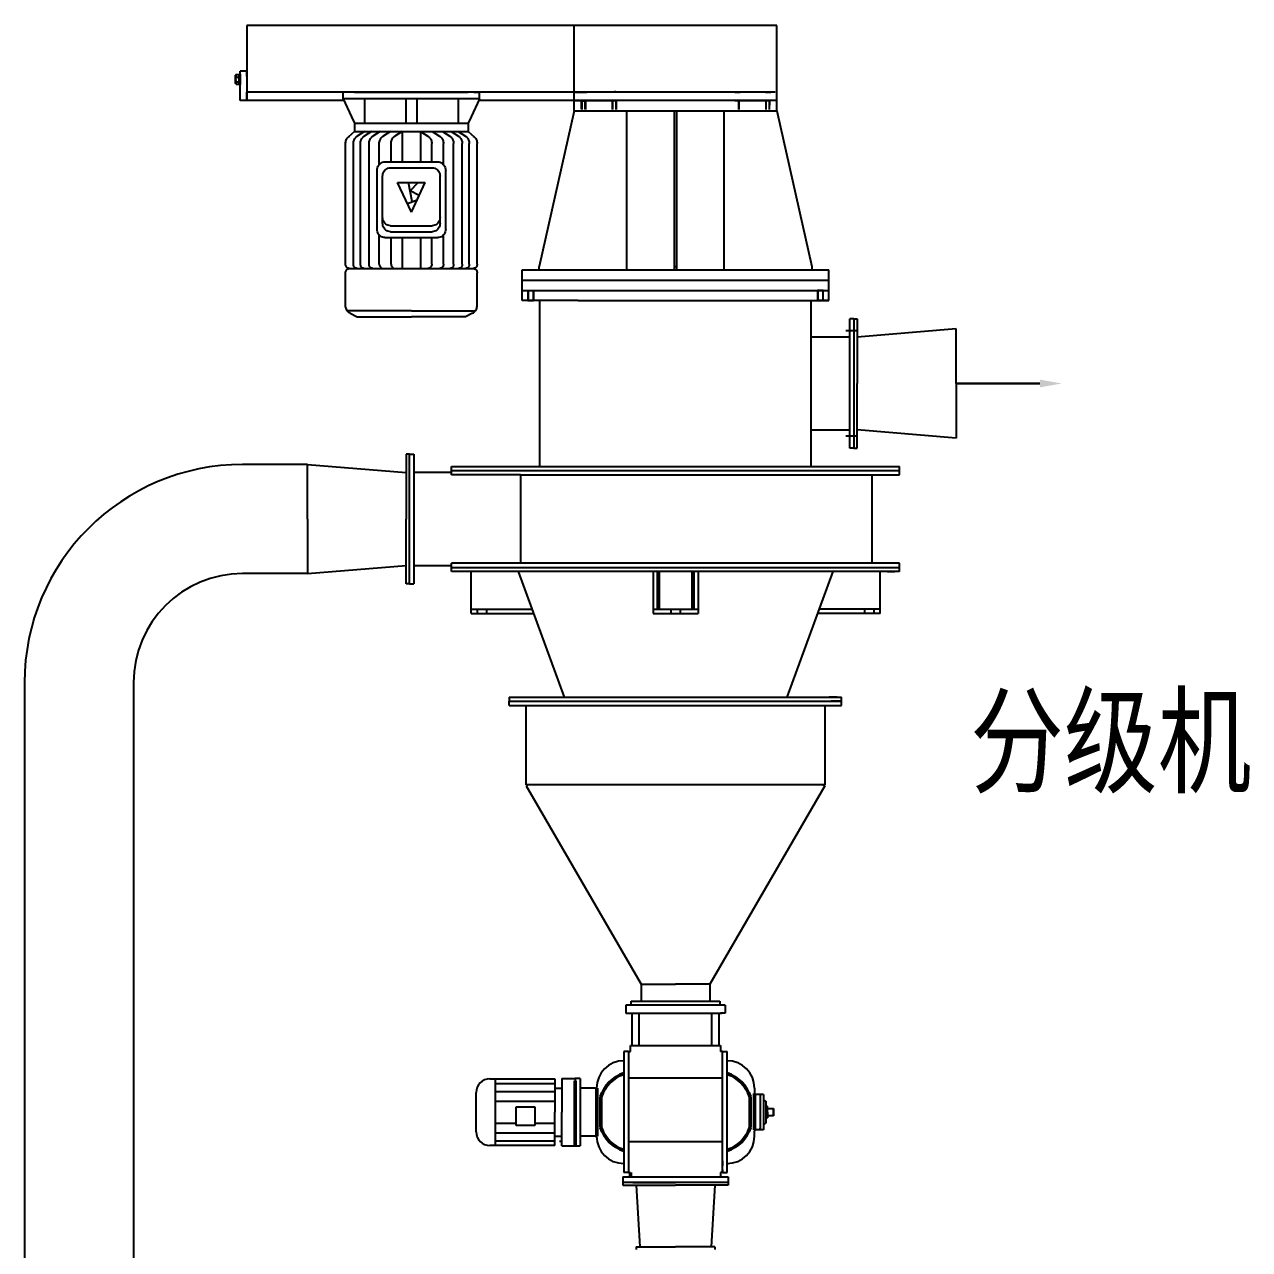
# Model space of a CAD drawing. Header units: millimetres. Extents: x 9671 to 25689, y -17516 to -2951.
# Drawn here: x 24475.8 to 24583.6, y -6082.9 to -5975 of the extents above; entities that cross this region are included whole.
import ezdxf

# ---------------------------------------------------------------- set-up
doc = ezdxf.new("R2010")
doc.units = ezdxf.units.MM
for name, pattern in [('GEN3A', [3.75, 3, -0.75]), ('GEN7', [13.75, 9.75, -1.5, 1, -1.5]), ('GEN7A', [7.625, 6, -0.75, 0.125, -0.75])]:
    doc.linetypes.add(name, pattern=pattern)
for name, color, linetype in [('0N', 7, 'Continuous'), ('2A', 7, 'GEN7'), ('3A', 6, 'GEN3A'), ('7A', 4, 'GEN7A'), ('8', 1, 'Continuous'), ('9', 253, 'Continuous'), ('9N', 253, 'Continuous'), ('BEHIND', 253, 'Continuous'), ('sb', 2, 'Continuous')]:
    doc.layers.add(name, color=color, linetype=linetype)
doc.layers.add('AM_0', color=7, linetype='Continuous', lineweight=50)
doc.styles.add('QSDI', font='SimSun.ttf', dxfattribs={"width": 0.8})

# ---------------------------------------------------------------- blocks, each defined once
blk = doc.blocks.new('*U193')
at = {"layer": '0N'}
for p, q in [((0, 15), (0, -15)), ((3, 15), (0, 15)), ((3, -15), (3, 15)), ((0, -15), (3, -15))]:
    blk.add_line(p, q, dxfattribs=at)

msp = doc.modelspace()

# ---------------------------------------------------------------- linework, layer by layer
at = {"color": 2}
for p, q in [((24495.33, -5975.14), (24495.33, -5981.74)), ((24541.98, -5975.14), (24495.33, -5975.14)), ((24524.13, -5980.99), (24524.13, -5975.05)), ((24495.33, -5981.74), (24495.33, -5980.99)), ((24504.32, -5980.99), (24495.33, -5980.99)), ((24503.88, -5981.74), (24495.33, -5981.74)), ((24504.32, -5980.99), (24495.48, -5980.99)), ((24541.83, -5980.99), (24498.71, -5980.99)), ((24503.81, -5981.59), (24503.81, -5980.99)), ((24514.82, -5980.99), (24504.8, -5980.99)), ((24514.82, -5980.99), (24504.8, -5980.99)), ((24541.98, -5981.74), (24515.74, -5981.74)), ((24524.13, -5981.74), (24524.13, -5980.99)), ((24524.13, -5980.99), (24524.68, -5980.99)), ((24524.13, -5982.64), (24524.13, -5981.74)), ((24525.14, -5981.74), (24527.48, -5981.74)), ((24529.83, -5981.74), (24527.84, -5981.74)), ((24531.33, -5980.99), (24527.94, -5980.99)), ((24538.26, -5980.99), (24534.78, -5980.99)), ((24538.64, -5981.74), (24540.98, -5981.74)), ((24541.98, -5982.64), (24541.98, -5981.74)), ((24524.13, -5982.64), (24521.06, -5996.35)), ((24524.13, -5982.64), (24541.98, -5982.64)), ((24528.78, -5996.65), (24528.78, -5982.64)), ((24532.94, -5982.64), (24532.94, -5996.65)), ((24533.18, -5996.65), (24533.18, -5982.64)), ((24537.33, -5996.65), (24537.33, -5982.64)), ((24541.98, -5982.64), (24545.06, -5996.35)), ((24519.56, -5997.55), (24519.56, -5996.65)), ((24519.56, -5996.65), (24546.56, -5996.65)), ((24521.06, -5996.65), (24521.06, -5996.35)), ((24532.94, -5996.35), (24533.18, -5996.35)), ((24545.06, -5996.35), (24545.06, -5996.65)), ((24546.17, -5996.65), (24546.56, -5996.65)), ((24546.56, -5997.55), (24546.56, -5996.65)), ((24519.56, -5997.55), (24520.07, -5997.55)), ((24519.56, -5998.45), (24519.56, -5997.55)), ((24519.56, -5997.55), (24546.56, -5997.55)), ((24520.55, -5997.55), (24525.98, -5997.55)), ((24540.14, -5997.55), (24545.57, -5997.55)), ((24546.05, -5997.55), (24546.56, -5997.55)), ((24546.56, -5998.45), (24546.56, -5997.55)), ((24519.56, -5998.45), (24520.07, -5998.45)), ((24519.56, -5999.35), (24519.56, -5998.45)), ((24519.56, -5998.45), (24546.56, -5998.45)), ((24520.55, -5998.45), (24521.66, -5998.45)), ((24520.55, -5998.45), (24521.66, -5998.45)), ((24521.96, -5998.45), (24531.56, -5998.45)), ((24546.05, -5998.45), (24546.56, -5998.45)), ((24546.56, -5999.35), (24546.56, -5998.45)), ((24524.5, -5999.35), (24519.56, -5999.35)), ((24521.11, -6013.96), (24521.11, -5999.35)), ((24524.5, -5999.35), (24546.56, -5999.35)), ((24545.01, -6013.96), (24545.01, -5999.35)), ((24546.56, -5999.35), (24545.96, -5999.35)), ((24548.76, -6000.95), (24548.4, -6000.95)), ((24548.4, -6012.35), (24548.4, -6000.95)), ((24548.76, -6000.95), (24549.06, -6000.95)), ((24548.76, -6000.95), (24548.76, -6012.35)), ((24549.06, -6000.95), (24549.06, -6006.65)), ((24557.76, -6001.85), (24549.06, -6002.57)), ((24557.76, -6006.65), (24557.76, -6001.85)), ((24548.4, -6002.57), (24545.08, -6002.57)), ((24549.06, -6012.35), (24549.06, -6006.65)), ((24557.76, -6006.65), (24557.76, -6011.45)), ((24545.08, -6010.73), (24548.4, -6010.73)), ((24557.76, -6011.45), (24549.06, -6010.73)), ((24509.36, -6012.88), (24509.36, -6018.58)), ((24509.66, -6012.88), (24509.36, -6012.88)), ((24509.66, -6012.88), (24510.02, -6012.88)), ((24509.66, -6024.28), (24509.66, -6012.88)), ((24510.02, -6012.88), (24510.02, -6024.28)), ((24548.76, -6012.35), (24548.4, -6012.35)), ((24548.76, -6012.35), (24549.06, -6012.35)), ((24500.66, -6013.78), (24494.96, -6013.78)), ((24500.66, -6013.78), (24509.36, -6014.5)), ((24500.66, -6018.58), (24500.66, -6013.78)), ((24513.33, -6014.32), (24513.33, -6013.96)), ((24513.33, -6013.96), (24552.78, -6013.96)), ((24552.78, -6014.32), (24552.78, -6013.96)), ((24513.33, -6014.5), (24510.02, -6014.5)), ((24513.33, -6014.32), (24514.08, -6014.32)), ((24513.33, -6014.32), (24513.93, -6014.32)), ((24513.33, -6014.68), (24513.33, -6014.32)), ((24519.41, -6014.68), (24513.33, -6014.68)), ((24514.08, -6014.32), (24552.78, -6014.32)), ((24514.23, -6014.32), (24525.62, -6014.32)), ((24519.41, -6014.68), (24519.41, -6022.48)), ((24519.41, -6014.68), (24552.78, -6014.68)), ((24540.53, -6014.32), (24551.85, -6014.32)), ((24550.38, -6022.48), (24550.38, -6014.68)), ((24552.21, -6014.32), (24552.78, -6014.32)), ((24552.78, -6014.68), (24552.78, -6014.32)), ((24500.66, -6018.58), (24500.66, -6023.38)), ((24509.36, -6024.28), (24509.36, -6018.58)), ((24500.66, -6023.38), (24509.36, -6022.66)), ((24510.02, -6022.66), (24513.33, -6022.66)), ((24513.33, -6022.84), (24513.33, -6022.48)), ((24513.33, -6022.48), (24513.33, -6022.48)), ((24552.78, -6022.48), (24513.33, -6022.48)), ((24513.33, -6022.84), (24513.87, -6022.84)), ((24514.08, -6022.84), (24552.78, -6022.84)), ((24542.96, -6022.84), (24551.85, -6022.84)), ((24552.78, -6022.84), (24552.78, -6022.48)), ((24500.66, -6023.38), (24494.96, -6023.38)), ((24509.66, -6024.28), (24509.36, -6024.28)), ((24509.66, -6024.28), (24510.02, -6024.28)), ((24531.08, -6026.53), (24535.04, -6026.53)), ((24475.76, -6032.98), (24475.76, -6108.19)), ((24485.36, -6032.98), (24485.36, -6108.19)), ((24518.43, -6034.63), (24519.03, -6034.63)), ((24518.43, -6034.99), (24518.43, -6034.63)), ((24519.33, -6034.63), (24523.38, -6034.63)), ((24542.74, -6034.63), (24545.56, -6034.63)), ((24545.56, -6034.63), (24547.68, -6034.63)), ((24547.68, -6034.99), (24547.68, -6034.63)), ((24518.43, -6034.99), (24519.03, -6034.99)), ((24518.43, -6034.99), (24519.18, -6034.99)), ((24519.18, -6034.99), (24546.05, -6034.99)), ((24519.33, -6034.99), (24520.07, -6034.99)), ((24519.89, -6034.99), (24519.89, -6041.98)), ((24546.05, -6034.99), (24547.68, -6034.99)), ((24546.23, -6041.98), (24546.23, -6034.99)), ((24533.06, -6041.98), (24519.89, -6041.98)), ((24520.07, -6041.98), (24519.91, -6042.07)), ((24519.91, -6042.07), (24530.03, -6059.53)), ((24546.23, -6041.98), (24533.06, -6041.98)), ((24546.21, -6042.07), (24536.09, -6059.53)), ((24546.05, -6041.98), (24546.21, -6042.07)), ((24530.03, -6059.53), (24530.03, -6061.03)), ((24530.03, -6059.53), (24533.06, -6059.53)), ((24536.09, -6059.53), (24533.06, -6059.53)), ((24536.09, -6059.53), (24536.09, -6061.03)), ((24537.42, -6061.39), (24528.7, -6061.39)), ((24537.42, -6061.39), (24528.7, -6061.39)), ((24528.7, -6061.39), (24528.7, -6062.07)), ((24529.16, -6061.39), (24529.16, -6061.03)), ((24529.16, -6061.03), (24536.96, -6061.03)), ((24536.96, -6061.03), (24536.96, -6061.39)), ((24537.42, -6061.39), (24537.42, -6062.07)), ((24528.7, -6062.07), (24537.13, -6062.07)), ((24528.99, -6062.07), (24529.3, -6062.07)), ((24529.23, -6064.92), (24529.23, -6062.07)), ((24529.85, -6064.92), (24529.85, -6062.07)), ((24536.27, -6064.92), (24536.27, -6062.07)), ((24536.89, -6064.92), (24536.89, -6062.07)), ((24537.42, -6062.07), (24537.01, -6062.07)), ((24529.11, -6064.92), (24529.78, -6064.92)), ((24529.11, -6064.92), (24537.01, -6064.92)), ((24529.11, -6065.47), (24529.11, -6064.92)), ((24536.34, -6064.92), (24537.01, -6064.92)), ((24537.01, -6064.92), (24537.01, -6065.47)), ((24528.52, -6065.47), (24528.52, -6065.55)), ((24528.93, -6065.47), (24528.52, -6065.47)), ((24528.52, -6065.55), (24528.52, -6076.12)), ((24528.93, -6065.47), (24528.93, -6065.73)), ((24528.93, -6065.47), (24528.93, -6076.12)), ((24528.93, -6065.47), (24528.93, -6065.47)), ((24528.93, -6065.47), (24529.11, -6065.47)), ((24537.19, -6065.47), (24537.01, -6065.47)), ((24537.19, -6065.47), (24537.6, -6065.47)), ((24537.19, -6076.12), (24537.19, -6065.47)), ((24537.19, -6065.73), (24537.19, -6065.47)), ((24537.19, -6065.73), (24537.19, -6065.47)), ((24537.6, -6076.12), (24537.6, -6065.47)), ((24528.52, -6066.24), (24528.52, -6066.28)), ((24528.93, -6066.07), (24528.93, -6066.5)), ((24537.19, -6066.5), (24537.19, -6066.07)), ((24537.19, -6066.5), (24537.19, -6066.07)), ((24516.71, -6067.86), (24517.28, -6067.86)), ((24517.2, -6067.86), (24517.2, -6073.73)), ((24517.28, -6067.86), (24522.43, -6067.86)), ((24522.43, -6067.86), (24522.43, -6070.79)), ((24523.05, -6067.82), (24523.05, -6067.96)), ((24523.05, -6067.82), (24524.22, -6067.82)), ((24523.05, -6067.96), (24523.05, -6068.48)), ((24524.67, -6067.82), (24524.22, -6067.82)), ((24524.22, -6067.82), (24524.22, -6068.05)), ((24524.22, -6067.82), (24524.22, -6068.05)), ((24524.67, -6067.82), (24524.67, -6073.77)), ((24528.93, -6067.77), (24537.19, -6067.77)), ((24515.5, -6072.53), (24515.5, -6069.06)), ((24517.2, -6068.28), (24522.43, -6068.28)), ((24517.2, -6068.97), (24522.43, -6068.97)), ((24522.43, -6068.68), (24523.05, -6068.68)), ((24523.05, -6068.48), (24523.05, -6070.79)), ((24526, -6068.68), (24524.67, -6068.68)), ((24526, -6068.68), (24526.12, -6068.68)), ((24540, -6068.68), (24540, -6069.16)), ((24540.52, -6069.25), (24540.09, -6069.25)), ((24540.79, -6069.25), (24540.52, -6069.25)), ((24540.52, -6069.25), (24540.52, -6069.39)), ((24540.52, -6069.25), (24540.52, -6072.34)), ((24540.79, -6069.25), (24540.79, -6072.34)), ((24517.2, -6069.83), (24522.43, -6069.83)), ((24519.03, -6071.97), (24519.03, -6070.32)), ((24519.03, -6070.32), (24520.68, -6070.32)), ((24520.68, -6070.32), (24520.68, -6071.97)), ((24540.52, -6069.39), (24540.52, -6069.38)), ((24540.79, -6069.76), (24540.93, -6069.76)), ((24541, -6069.83), (24540.93, -6069.76)), ((24541, -6069.83), (24541, -6071.76)), ((24541, -6070.28), (24541.17, -6070.28)), ((24541.17, -6070.79), (24541.17, -6070.28)), ((24522.43, -6073.73), (24522.43, -6070.79)), ((24523.05, -6073.77), (24523.05, -6070.79)), ((24524.22, -6073.77), (24524.22, -6070.79)), ((24541, -6071.31), (24541.17, -6071.31)), ((24541.17, -6070.47), (24541.69, -6070.47)), ((24541.17, -6070.79), (24541.17, -6071.31)), ((24541.69, -6071.12), (24541.17, -6071.12)), ((24541.69, -6070.47), (24541.69, -6071.12)), ((24541.69, -6071.12), (24541.69, -6070.47)), ((24517.2, -6071.76), (24519.03, -6071.76)), ((24520.68, -6071.97), (24519.03, -6071.97)), ((24520.68, -6071.76), (24522.43, -6071.76)), ((24540, -6072.91), (24540, -6072.43)), ((24540.52, -6072.34), (24540.09, -6072.34)), ((24540.52, -6072.2), (24540.52, -6072.21)), ((24540.52, -6072.34), (24540.52, -6072.2)), ((24540.79, -6072.34), (24540.52, -6072.34)), ((24540.79, -6071.83), (24540.93, -6071.83)), ((24540.93, -6071.83), (24541, -6071.76)), ((24517.2, -6072.62), (24522.43, -6072.62)), ((24517.2, -6073.31), (24522.43, -6073.31)), ((24522.43, -6072.91), (24523.05, -6072.91)), ((24526, -6072.91), (24524.67, -6072.91)), ((24526, -6072.91), (24526.12, -6072.91)), ((24537.19, -6073.41), (24528.93, -6073.41)), ((24522.43, -6073.73), (24516.71, -6073.73)), ((24523.05, -6073.77), (24524.67, -6073.77)), ((24537.19, -6075.09), (24537.19, -6075.52)), ((24537.6, -6075.31), (24537.6, -6075.43)), ((24537.6, -6075.31), (24537.6, -6075.35)), ((24528.42, -6076.5), (24537.7, -6076.5)), ((24528.42, -6076.5), (24528.42, -6076.99)), ((24528.93, -6076.12), (24528.52, -6076.12)), ((24528.93, -6076.12), (24529.11, -6076.12)), ((24537.19, -6076.12), (24537.01, -6076.12)), ((24537.01, -6076.12), (24537.01, -6076.5)), ((24537.19, -6075.86), (24537.19, -6076.12)), ((24537.19, -6076.12), (24537.6, -6076.12)), ((24537.6, -6076.12), (24537.6, -6075.96)), ((24537.7, -6076.5), (24537.7, -6076.99)), ((24528.42, -6076.99), (24528.42, -6077.23)), ((24537.7, -6076.99), (24528.42, -6076.99)), ((24528.42, -6077.23), (24533.06, -6077.23)), ((24529.31, -6076.99), (24533.06, -6076.99)), ((24529.61, -6077.23), (24529.93, -6082.65)), ((24536.81, -6076.99), (24533.06, -6076.99)), ((24537.7, -6077.23), (24533.06, -6077.23)), ((24536.51, -6077.23), (24536.19, -6082.65)), ((24537.7, -6076.99), (24537.7, -6077.23)), ((24529.61, -6082.65), (24533.06, -6082.65)), ((24529.61, -6082.65), (24529.61, -6082.89)), ((24536.51, -6082.65), (24533.06, -6082.65)), ((24536.51, -6082.65), (24536.51, -6082.89))]:
    msp.add_line(p, q, dxfattribs=at)
at = {"color": 2, "linetype": 'Continuous'}
for p, q in [((24495.33, -5979.16), (24494.73, -5979.16)), ((24494.73, -5979.43), (24494.73, -5979.16)), ((24495.33, -5979.62), (24495.33, -5979.16)), ((24494.73, -5980.14), (24494.74, -5980.13)), ((24494.73, -5981.74), (24494.73, -5980.33)), ((24495.33, -5981.74), (24494.73, -5981.74)), ((24495.48, -5980.99), (24495.33, -5980.99)), ((24503.81, -5981.59), (24504.55, -5983.18)), ((24515.81, -5981.59), (24503.81, -5981.59)), ((24504.8, -5980.99), (24514.82, -5980.99)), ((24505.68, -5981.59), (24505.68, -5983.18)), ((24509.33, -5981.59), (24509.33, -5983.72)), ((24510.29, -5981.59), (24510.29, -5983.72)), ((24513.93, -5981.59), (24513.93, -5983.18)), ((24515.81, -5981.59), (24515.07, -5983.18)), ((24515.3, -5980.99), (24515.81, -5980.99)), ((24515.81, -5981.59), (24515.81, -5980.99)), ((24524.13, -5980.99), (24524.28, -5980.99)), ((24524.13, -5981.74), (24524.78, -5981.74)), ((24539.06, -5981.74), (24540.98, -5981.74)), ((24539.06, -5981.74), (24540.96, -5981.74)), ((24504.55, -5983.18), (24504.81, -5983.72)), ((24504.81, -5983.72), (24504.81, -5984.47)), ((24504.81, -5983.72), (24514.81, -5983.72)), ((24504.81, -5983.72), (24514.81, -5983.72)), ((24505.68, -5983.18), (24505.68, -5983.72)), ((24513.93, -5983.18), (24513.93, -5983.72)), ((24515.07, -5983.18), (24514.81, -5983.72)), ((24514.81, -5983.72), (24514.81, -5984.47)), ((24504.11, -5985.15), (24504.15, -5985.08)), ((24504.15, -5985.08), (24504.2, -5985.02)), ((24504.2, -5985.02), (24504.25, -5984.97)), ((24504.25, -5984.97), (24504.3, -5984.92)), ((24504.81, -5984.47), (24504.27, -5984.94)), ((24504.3, -5984.92), (24504.36, -5984.88)), ((24504.8, -5985.15), (24504.84, -5985.08)), ((24504.81, -5984.47), (24514.81, -5984.47)), ((24504.84, -5985.08), (24504.89, -5985.02)), ((24504.89, -5985.02), (24504.94, -5984.97)), ((24504.94, -5984.97), (24504.99, -5984.92)), ((24504.99, -5984.92), (24505.05, -5984.88)), ((24505.69, -5984.47), (24505.05, -5984.88)), ((24505.42, -5985.15), (24505.46, -5985.08)), ((24505.46, -5985.08), (24505.51, -5985.02)), ((24505.51, -5985.02), (24505.56, -5984.97)), ((24505.56, -5984.97), (24505.61, -5984.92)), ((24505.61, -5984.92), (24505.67, -5984.88)), ((24506.31, -5984.47), (24505.67, -5984.88)), ((24506.18, -5985.15), (24506.22, -5985.08)), ((24506.22, -5985.08), (24506.26, -5985.02)), ((24506.26, -5985.02), (24506.32, -5984.97)), ((24506.32, -5984.97), (24506.37, -5984.92)), ((24506.37, -5984.92), (24506.43, -5984.88)), ((24507.07, -5984.47), (24506.43, -5984.88)), ((24507.08, -5985.15), (24507.12, -5985.08)), ((24507.12, -5985.08), (24507.16, -5985.02)), ((24507.16, -5985.02), (24507.21, -5984.97)), ((24507.21, -5984.97), (24507.27, -5984.92)), ((24507.27, -5984.92), (24507.33, -5984.88)), ((24507.97, -5984.47), (24507.33, -5984.88)), ((24508.11, -5985.15), (24508.15, -5985.08)), ((24508.15, -5985.08), (24508.19, -5985.02)), ((24508.19, -5985.02), (24508.25, -5984.97)), ((24508.25, -5984.97), (24508.3, -5984.92)), ((24508.3, -5984.92), (24508.36, -5984.88)), ((24509, -5984.47), (24508.36, -5984.88)), ((24509, -5984.47), (24509, -5987.14)), ((24510.62, -5984.47), (24511.26, -5984.88)), ((24510.62, -5984.47), (24510.62, -5987.14)), ((24511.26, -5984.88), (24511.32, -5984.92)), ((24511.32, -5984.92), (24511.37, -5984.97)), ((24511.37, -5984.97), (24511.42, -5985.02)), ((24511.42, -5985.02), (24511.47, -5985.08)), ((24511.47, -5985.08), (24511.51, -5985.15)), ((24511.65, -5984.47), (24512.29, -5984.88)), ((24512.29, -5984.88), (24512.35, -5984.92)), ((24512.35, -5984.92), (24512.41, -5984.97)), ((24512.41, -5984.97), (24512.46, -5985.02)), ((24512.46, -5985.02), (24512.5, -5985.08)), ((24512.5, -5985.08), (24512.54, -5985.15)), ((24512.55, -5984.47), (24513.19, -5984.88)), ((24513.19, -5984.88), (24513.25, -5984.92)), ((24513.25, -5984.92), (24513.3, -5984.97)), ((24513.3, -5984.97), (24513.35, -5985.02)), ((24513.31, -5984.47), (24513.95, -5984.88)), ((24513.35, -5985.02), (24513.4, -5985.08)), ((24513.4, -5985.08), (24513.44, -5985.15)), ((24513.93, -5984.47), (24514.57, -5984.88)), ((24513.95, -5984.88), (24514.01, -5984.92)), ((24514.01, -5984.92), (24514.06, -5984.97)), ((24514.06, -5984.97), (24514.11, -5985.02)), ((24514.11, -5985.02), (24514.16, -5985.08)), ((24514.16, -5985.08), (24514.2, -5985.15)), ((24514.57, -5984.88), (24514.63, -5984.92)), ((24514.63, -5984.92), (24514.68, -5984.97)), ((24514.68, -5984.97), (24514.73, -5985.02)), ((24514.73, -5985.02), (24514.78, -5985.08)), ((24514.78, -5985.08), (24514.82, -5985.15)), ((24514.81, -5984.47), (24515.34, -5984.94)), ((24515.26, -5984.88), (24515.32, -5984.92)), ((24515.32, -5984.92), (24515.37, -5984.97)), ((24515.37, -5984.97), (24515.42, -5985.02)), ((24515.42, -5985.02), (24515.47, -5985.08)), ((24515.47, -5985.08), (24515.51, -5985.15)), ((24504.02, -5985.45), (24504.03, -5985.37)), ((24504.02, -5985.53), (24504.02, -5985.45)), ((24504.02, -5996.15), (24504.02, -5985.53)), ((24504.03, -5985.37), (24504.05, -5985.29)), ((24504.05, -5985.29), (24504.08, -5985.22)), ((24504.08, -5985.22), (24504.11, -5985.15)), ((24504.71, -5985.45), (24504.72, -5985.37)), ((24504.71, -5985.53), (24504.71, -5985.45)), ((24504.71, -5996.15), (24504.71, -5985.53)), ((24504.72, -5985.37), (24504.74, -5985.29)), ((24504.74, -5985.29), (24504.77, -5985.22)), ((24504.77, -5985.22), (24504.8, -5985.15)), ((24505.33, -5985.45), (24505.34, -5985.37)), ((24505.33, -5985.53), (24505.33, -5985.45)), ((24505.33, -5996.15), (24505.33, -5985.53)), ((24505.34, -5985.37), (24505.36, -5985.29)), ((24505.36, -5985.29), (24505.39, -5985.22)), ((24505.39, -5985.22), (24505.42, -5985.15)), ((24506.09, -5985.45), (24506.1, -5985.37)), ((24506.09, -5985.53), (24506.09, -5985.45)), ((24506.09, -5996.15), (24506.09, -5985.53)), ((24506.1, -5985.37), (24506.12, -5985.29)), ((24506.12, -5985.29), (24506.15, -5985.22)), ((24506.15, -5985.22), (24506.18, -5985.15)), ((24506.98, -5985.53), (24506.99, -5985.45)), ((24506.98, -5987.37), (24506.98, -5985.53)), ((24506.99, -5985.45), (24507, -5985.37)), ((24507, -5985.37), (24507.02, -5985.29)), ((24507.02, -5985.29), (24507.04, -5985.22)), ((24507.04, -5985.22), (24507.08, -5985.15)), ((24508.02, -5985.45), (24508.03, -5985.37)), ((24508.02, -5985.53), (24508.02, -5985.45)), ((24508.02, -5987.14), (24508.02, -5985.53)), ((24508.03, -5985.37), (24508.05, -5985.29)), ((24508.05, -5985.29), (24508.08, -5985.22)), ((24508.08, -5985.22), (24508.11, -5985.15)), ((24511.51, -5985.15), (24511.54, -5985.22)), ((24511.54, -5985.22), (24511.57, -5985.29)), ((24511.57, -5985.29), (24511.59, -5985.37)), ((24511.59, -5985.37), (24511.6, -5985.45)), ((24511.6, -5985.45), (24511.6, -5985.53)), ((24511.6, -5987.14), (24511.6, -5985.53)), ((24512.54, -5985.15), (24512.58, -5985.22)), ((24512.58, -5985.22), (24512.6, -5985.29)), ((24512.6, -5985.29), (24512.62, -5985.37)), ((24512.62, -5985.37), (24512.63, -5985.45)), ((24512.63, -5985.45), (24512.64, -5985.53)), ((24512.64, -5987.37), (24512.64, -5985.53)), ((24513.44, -5985.15), (24513.47, -5985.22)), ((24513.47, -5985.22), (24513.5, -5985.29)), ((24513.5, -5985.29), (24513.52, -5985.37)), ((24513.52, -5985.37), (24513.53, -5985.45)), ((24513.53, -5985.45), (24513.53, -5985.53)), ((24513.53, -5996.15), (24513.53, -5985.53)), ((24514.2, -5985.15), (24514.23, -5985.22)), ((24514.23, -5985.22), (24514.26, -5985.29)), ((24514.26, -5985.29), (24514.28, -5985.37)), ((24514.28, -5985.37), (24514.29, -5985.45)), ((24514.29, -5985.45), (24514.29, -5985.53)), ((24514.29, -5996.15), (24514.29, -5985.53)), ((24514.82, -5985.15), (24514.85, -5985.22)), ((24514.85, -5985.22), (24514.88, -5985.29)), ((24514.88, -5985.29), (24514.9, -5985.37)), ((24514.9, -5985.37), (24514.91, -5985.45)), ((24514.91, -5985.45), (24514.91, -5985.53)), ((24514.91, -5996.15), (24514.91, -5985.53)), ((24515.51, -5985.15), (24515.54, -5985.22)), ((24515.54, -5985.22), (24515.57, -5985.29)), ((24515.57, -5985.29), (24515.58, -5985.37)), ((24515.58, -5985.37), (24515.6, -5985.45)), ((24515.6, -5985.45), (24515.6, -5985.53)), ((24515.6, -5996.15), (24515.6, -5985.53)), ((24507, -5987.36), (24507.08, -5987.28)), ((24507.08, -5987.28), (24507.17, -5987.22)), ((24507.17, -5987.22), (24507.27, -5987.17)), ((24507.27, -5987.17), (24507.38, -5987.15)), ((24507.38, -5987.15), (24507.48, -5987.14)), ((24507.48, -5987.14), (24512.14, -5987.14)), ((24512.14, -5987.14), (24512.24, -5987.15)), ((24512.24, -5987.15), (24512.35, -5987.17)), ((24512.35, -5987.17), (24512.45, -5987.22)), ((24512.45, -5987.22), (24512.54, -5987.28)), ((24512.54, -5987.28), (24512.62, -5987.36)), ((24506.79, -5987.89), (24506.8, -5987.77)), ((24506.79, -5993.06), (24506.79, -5987.89)), ((24506.8, -5987.77), (24506.83, -5987.65)), ((24506.83, -5987.65), (24506.87, -5987.55)), ((24506.87, -5987.55), (24506.93, -5987.45)), ((24506.93, -5987.45), (24507, -5987.36)), ((24507.28, -5988.41), (24507.29, -5988.29)), ((24507.29, -5988.29), (24507.31, -5988.18)), ((24507.31, -5988.18), (24507.35, -5988.07)), ((24507.35, -5988.07), (24507.41, -5987.97)), ((24507.41, -5987.97), (24507.48, -5987.88)), ((24507.48, -5987.88), (24507.56, -5987.8)), ((24507.56, -5987.8), (24507.65, -5987.74)), ((24507.65, -5987.74), (24507.75, -5987.7)), ((24507.75, -5987.7), (24507.86, -5987.67)), ((24507.86, -5987.67), (24507.97, -5987.66)), ((24507.97, -5987.66), (24511.65, -5987.66)), ((24511.65, -5987.66), (24511.76, -5987.67)), ((24511.76, -5987.67), (24511.87, -5987.7)), ((24511.87, -5987.7), (24511.97, -5987.74)), ((24511.97, -5987.74), (24512.06, -5987.8)), ((24512.06, -5987.8), (24512.14, -5987.88)), ((24512.14, -5987.88), (24512.21, -5987.97)), ((24512.21, -5987.97), (24512.27, -5988.07)), ((24512.27, -5988.07), (24512.31, -5988.18)), ((24512.31, -5988.18), (24512.33, -5988.29)), ((24512.33, -5988.29), (24512.34, -5988.41)), ((24512.62, -5987.36), (24512.69, -5987.45)), ((24512.69, -5987.45), (24512.75, -5987.55)), ((24512.75, -5987.55), (24512.79, -5987.65)), ((24512.79, -5987.65), (24512.82, -5987.77)), ((24512.82, -5987.77), (24512.83, -5987.89)), ((24512.83, -5993.06), (24512.83, -5987.89)), ((24507.28, -5992.54), (24507.28, -5988.41)), ((24509.81, -5991.58), (24508.6, -5988.96)), ((24508.6, -5988.96), (24511.02, -5988.96)), ((24509.89, -5990.64), (24509.55, -5988.96)), ((24509.7, -5989.69), (24510.42, -5988.96)), ((24509.81, -5991.58), (24511.02, -5988.96)), ((24512.34, -5992.54), (24512.34, -5988.41)), ((24509.46, -5990.81), (24510.32, -5990.48)), ((24510.49, -5990.1), (24509.7, -5989.69)), ((24507.29, -5992.13), (24507.28, -5992.01)), ((24507.29, -5992.65), (24507.28, -5992.54)), ((24507.31, -5992.24), (24507.29, -5992.13)), ((24507.31, -5992.77), (24507.29, -5992.65)), ((24507.35, -5992.35), (24507.31, -5992.24)), ((24507.41, -5992.45), (24507.35, -5992.35)), ((24507.48, -5992.54), (24507.41, -5992.45)), ((24507.56, -5992.62), (24507.48, -5992.54)), ((24507.65, -5992.68), (24507.56, -5992.62)), ((24507.75, -5992.72), (24507.65, -5992.68)), ((24511.97, -5992.68), (24511.87, -5992.72)), ((24512.06, -5992.62), (24511.97, -5992.68)), ((24512.14, -5992.54), (24512.06, -5992.62)), ((24512.21, -5992.45), (24512.14, -5992.54)), ((24512.27, -5992.35), (24512.21, -5992.45)), ((24512.31, -5992.24), (24512.27, -5992.35)), ((24512.33, -5992.13), (24512.31, -5992.24)), ((24512.33, -5992.65), (24512.31, -5992.77)), ((24512.34, -5992.01), (24512.33, -5992.13)), ((24512.34, -5992.54), (24512.33, -5992.65)), ((24506.8, -5993.18), (24506.79, -5993.06)), ((24506.83, -5993.29), (24506.8, -5993.18)), ((24506.87, -5993.4), (24506.83, -5993.29)), ((24506.93, -5993.5), (24506.87, -5993.4)), ((24507, -5993.59), (24506.93, -5993.5)), ((24506.98, -5996.15), (24506.98, -5993.58)), ((24507.08, -5993.67), (24507, -5993.59)), ((24507.17, -5993.73), (24507.08, -5993.67)), ((24507.27, -5993.77), (24507.17, -5993.73)), ((24507.35, -5992.88), (24507.31, -5992.77)), ((24507.41, -5992.98), (24507.35, -5992.88)), ((24507.48, -5993.07), (24507.41, -5992.98)), ((24507.56, -5993.14), (24507.48, -5993.07)), ((24507.65, -5993.2), (24507.56, -5993.14)), ((24507.75, -5993.25), (24507.65, -5993.2)), ((24507.86, -5992.75), (24507.75, -5992.72)), ((24507.86, -5993.28), (24507.75, -5993.25)), ((24507.97, -5992.76), (24507.86, -5992.75)), ((24507.97, -5993.29), (24507.86, -5993.28)), ((24507.97, -5992.76), (24511.65, -5992.76)), ((24507.97, -5993.29), (24511.65, -5993.29)), ((24511.76, -5992.75), (24511.65, -5992.76)), ((24511.76, -5993.28), (24511.65, -5993.29)), ((24511.87, -5992.72), (24511.76, -5992.75)), ((24511.87, -5993.25), (24511.76, -5993.28)), ((24511.97, -5993.2), (24511.87, -5993.25)), ((24512.06, -5993.14), (24511.97, -5993.2)), ((24512.14, -5993.07), (24512.06, -5993.14)), ((24512.21, -5992.98), (24512.14, -5993.07)), ((24512.27, -5992.88), (24512.21, -5992.98)), ((24512.31, -5992.77), (24512.27, -5992.88)), ((24512.45, -5993.73), (24512.35, -5993.77)), ((24512.54, -5993.67), (24512.45, -5993.73)), ((24512.62, -5993.59), (24512.54, -5993.67)), ((24512.69, -5993.5), (24512.62, -5993.59)), ((24512.64, -5996.15), (24512.64, -5993.58)), ((24512.75, -5993.4), (24512.69, -5993.5)), ((24512.79, -5993.29), (24512.75, -5993.4)), ((24512.82, -5993.18), (24512.79, -5993.29)), ((24512.83, -5993.06), (24512.82, -5993.18)), ((24507.38, -5993.8), (24507.27, -5993.77)), ((24507.48, -5993.81), (24507.38, -5993.8)), ((24507.48, -5993.81), (24512.14, -5993.81)), ((24508.02, -5996.15), (24508.02, -5993.81)), ((24509, -5993.81), (24509, -5996.53)), ((24510.62, -5993.81), (24510.62, -5996.53)), ((24511.6, -5996.15), (24511.6, -5993.81)), ((24512.24, -5993.8), (24512.14, -5993.81)), ((24512.35, -5993.77), (24512.24, -5993.8)), ((24504.02, -5996.21), (24504.02, -5996.15)), ((24504.04, -5996.27), (24504.02, -5996.21)), ((24504.02, -5996.84), (24504.04, -5996.79)), ((24504.02, -5996.9), (24504.02, -5996.84)), ((24504.02, -5997.15), (24504.02, -5996.9)), ((24504.02, -5999.78), (24504.02, -5996.9)), ((24504.06, -5996.32), (24504.04, -5996.27)), ((24504.04, -5996.79), (24504.06, -5996.73)), ((24504.09, -5996.37), (24504.06, -5996.32)), ((24504.06, -5996.73), (24504.09, -5996.68)), ((24504.12, -5996.42), (24504.09, -5996.37)), ((24504.09, -5996.68), (24504.12, -5996.64)), ((24504.16, -5996.46), (24504.12, -5996.42)), ((24504.12, -5996.64), (24504.16, -5996.6)), ((24504.21, -5996.49), (24504.16, -5996.46)), ((24504.16, -5996.6), (24504.21, -5996.57)), ((24504.26, -5996.51), (24504.21, -5996.49)), ((24504.21, -5996.57), (24504.26, -5996.55)), ((24504.31, -5996.52), (24504.26, -5996.51)), ((24504.26, -5996.55), (24504.31, -5996.53)), ((24504.36, -5996.53), (24504.31, -5996.52)), ((24504.31, -5996.53), (24504.36, -5996.53)), ((24504.36, -5996.53), (24515.26, -5996.53)), ((24504.71, -5996.21), (24504.71, -5996.15)), ((24504.73, -5996.27), (24504.71, -5996.21)), ((24504.75, -5996.32), (24504.73, -5996.27)), ((24504.77, -5996.37), (24504.75, -5996.32)), ((24504.81, -5996.42), (24504.77, -5996.37)), ((24504.85, -5996.46), (24504.81, -5996.42)), ((24504.9, -5996.49), (24504.85, -5996.46)), ((24504.95, -5996.51), (24504.9, -5996.49)), ((24505, -5996.52), (24504.95, -5996.51)), ((24505.05, -5996.53), (24505, -5996.52)), ((24505.33, -5996.21), (24505.33, -5996.15)), ((24505.35, -5996.27), (24505.33, -5996.21)), ((24505.37, -5996.32), (24505.35, -5996.27)), ((24505.4, -5996.37), (24505.37, -5996.32)), ((24505.43, -5996.42), (24505.4, -5996.37)), ((24505.47, -5996.46), (24505.43, -5996.42)), ((24505.52, -5996.49), (24505.47, -5996.46)), ((24505.57, -5996.51), (24505.52, -5996.49)), ((24505.62, -5996.52), (24505.57, -5996.51)), ((24505.67, -5996.53), (24505.62, -5996.52)), ((24506.09, -5996.21), (24506.09, -5996.15)), ((24506.1, -5996.27), (24506.09, -5996.21)), ((24506.13, -5996.32), (24506.1, -5996.27)), ((24506.15, -5996.37), (24506.13, -5996.32)), ((24506.19, -5996.42), (24506.15, -5996.37)), ((24506.23, -5996.46), (24506.19, -5996.42)), ((24506.28, -5996.49), (24506.23, -5996.46)), ((24506.33, -5996.51), (24506.28, -5996.49)), ((24506.38, -5996.52), (24506.33, -5996.51)), ((24506.43, -5996.53), (24506.38, -5996.52)), ((24506.98, -5996.15), (24506.99, -5996.21)), ((24506.99, -5996.21), (24507, -5996.27)), ((24507, -5996.27), (24507.02, -5996.32)), ((24507.02, -5996.32), (24507.05, -5996.37)), ((24507.05, -5996.37), (24507.08, -5996.42)), ((24507.08, -5996.42), (24507.13, -5996.46)), ((24507.13, -5996.46), (24507.17, -5996.49)), ((24507.17, -5996.49), (24507.22, -5996.51)), ((24507.22, -5996.51), (24507.27, -5996.52)), ((24507.27, -5996.52), (24507.33, -5996.53)), ((24508.02, -5996.15), (24508.02, -5996.21)), ((24508.02, -5996.21), (24508.03, -5996.27)), ((24508.03, -5996.27), (24508.06, -5996.32)), ((24508.06, -5996.32), (24508.08, -5996.37)), ((24508.08, -5996.37), (24508.12, -5996.42)), ((24508.12, -5996.42), (24508.16, -5996.46)), ((24508.16, -5996.46), (24508.21, -5996.49)), ((24508.21, -5996.49), (24508.26, -5996.51)), ((24508.26, -5996.51), (24508.31, -5996.52)), ((24508.31, -5996.52), (24508.36, -5996.53)), ((24511.31, -5996.52), (24511.26, -5996.53)), ((24511.36, -5996.51), (24511.31, -5996.52)), ((24511.41, -5996.49), (24511.36, -5996.51)), ((24511.46, -5996.46), (24511.41, -5996.49)), ((24511.5, -5996.42), (24511.46, -5996.46)), ((24511.54, -5996.37), (24511.5, -5996.42)), ((24511.56, -5996.32), (24511.54, -5996.37)), ((24511.59, -5996.27), (24511.56, -5996.32)), ((24511.6, -5996.21), (24511.59, -5996.27)), ((24511.6, -5996.15), (24511.6, -5996.21)), ((24512.35, -5996.52), (24512.29, -5996.53)), ((24512.4, -5996.51), (24512.35, -5996.52)), ((24512.45, -5996.49), (24512.4, -5996.51)), ((24512.49, -5996.46), (24512.45, -5996.49)), ((24512.53, -5996.42), (24512.49, -5996.46)), ((24512.57, -5996.37), (24512.53, -5996.42)), ((24512.6, -5996.32), (24512.57, -5996.37)), ((24512.62, -5996.27), (24512.6, -5996.32)), ((24512.63, -5996.21), (24512.62, -5996.27)), ((24512.64, -5996.15), (24512.63, -5996.21)), ((24513.24, -5996.52), (24513.19, -5996.53)), ((24513.29, -5996.51), (24513.24, -5996.52)), ((24513.34, -5996.49), (24513.29, -5996.51)), ((24513.39, -5996.46), (24513.34, -5996.49)), ((24513.43, -5996.42), (24513.39, -5996.46)), ((24513.47, -5996.37), (24513.43, -5996.42)), ((24513.49, -5996.32), (24513.47, -5996.37)), ((24513.52, -5996.27), (24513.49, -5996.32)), ((24513.53, -5996.21), (24513.52, -5996.27)), ((24513.53, -5996.15), (24513.53, -5996.21)), ((24514, -5996.52), (24513.95, -5996.53)), ((24514.05, -5996.51), (24514, -5996.52)), ((24514.1, -5996.49), (24514.05, -5996.51)), ((24514.15, -5996.46), (24514.1, -5996.49)), ((24514.19, -5996.42), (24514.15, -5996.46)), ((24514.22, -5996.37), (24514.19, -5996.42)), ((24514.25, -5996.32), (24514.22, -5996.37)), ((24514.27, -5996.27), (24514.25, -5996.32)), ((24514.29, -5996.21), (24514.27, -5996.27)), ((24514.29, -5996.15), (24514.29, -5996.21)), ((24514.62, -5996.52), (24514.57, -5996.53)), ((24514.67, -5996.51), (24514.62, -5996.52)), ((24514.72, -5996.49), (24514.67, -5996.51)), ((24514.77, -5996.46), (24514.72, -5996.49)), ((24514.81, -5996.42), (24514.77, -5996.46)), ((24514.84, -5996.37), (24514.81, -5996.42)), ((24514.87, -5996.32), (24514.84, -5996.37)), ((24514.89, -5996.27), (24514.87, -5996.32)), ((24514.91, -5996.21), (24514.89, -5996.27)), ((24514.91, -5996.15), (24514.91, -5996.21)), ((24515.31, -5996.52), (24515.26, -5996.53)), ((24515.26, -5996.53), (24515.31, -5996.53)), ((24515.36, -5996.51), (24515.31, -5996.52)), ((24515.31, -5996.53), (24515.36, -5996.55)), ((24515.41, -5996.49), (24515.36, -5996.51)), ((24515.36, -5996.55), (24515.41, -5996.57)), ((24515.46, -5996.46), (24515.41, -5996.49)), ((24515.41, -5996.57), (24515.46, -5996.6)), ((24515.5, -5996.42), (24515.46, -5996.46)), ((24515.46, -5996.6), (24515.5, -5996.64)), ((24515.53, -5996.37), (24515.5, -5996.42)), ((24515.5, -5996.64), (24515.53, -5996.68)), ((24515.56, -5996.32), (24515.53, -5996.37)), ((24515.53, -5996.68), (24515.56, -5996.73)), ((24515.58, -5996.27), (24515.56, -5996.32)), ((24515.56, -5996.73), (24515.58, -5996.79)), ((24515.6, -5996.21), (24515.58, -5996.27)), ((24515.58, -5996.79), (24515.6, -5996.84)), ((24515.6, -5996.15), (24515.6, -5996.21)), ((24515.6, -5996.84), (24515.6, -5996.9)), ((24515.6, -5999.78), (24515.6, -5996.9)), ((24515.6, -5999.14), (24515.6, -5999.08)), ((24504.02, -5999.87), (24504.02, -5999.78)), ((24504.04, -5999.95), (24504.02, -5999.87)), ((24504.06, -6000.03), (24504.04, -5999.95)), ((24504.09, -6000.11), (24504.06, -6000.03)), ((24504.13, -6000.19), (24504.09, -6000.11)), ((24504.17, -6000.26), (24504.13, -6000.19)), ((24515.45, -6000.26), (24515.49, -6000.19)), ((24515.49, -6000.19), (24515.53, -6000.11)), ((24515.53, -6000.11), (24515.56, -6000.03)), ((24515.56, -6000.03), (24515.58, -5999.95)), ((24515.58, -5999.95), (24515.6, -5999.87)), ((24515.6, -5999.87), (24515.6, -5999.78)), ((24504.23, -6000.32), (24504.17, -6000.26)), ((24509.81, -6000.26), (24504.18, -6000.26)), ((24504.28, -6000.37), (24504.23, -6000.32)), ((24504.35, -6000.42), (24504.28, -6000.37)), ((24504.42, -6000.46), (24504.35, -6000.42)), ((24504.42, -6000.46), (24505.05, -6000.79)), ((24505.05, -6000.79), (24509.81, -6000.79)), ((24509.81, -6000.26), (24515.44, -6000.26)), ((24514.57, -6000.79), (24509.81, -6000.79)), ((24515.2, -6000.46), (24514.57, -6000.79)), ((24515.2, -6000.46), (24515.27, -6000.42)), ((24515.27, -6000.42), (24515.33, -6000.37)), ((24515.33, -6000.37), (24515.39, -6000.32)), ((24515.39, -6000.32), (24515.45, -6000.26)), ((24513.33, -6022.84), (24514.08, -6022.84)), ((24513.33, -6023.2), (24513.33, -6022.84)), ((24514.29, -6022.84), (24523.16, -6022.84)), ((24552.78, -6023.2), (24552.78, -6022.84)), ((24552.78, -6023.2), (24513.33, -6023.2)), ((24515.06, -6026.89), (24515.06, -6023.2)), ((24519.22, -6023.2), (24523.25, -6034.27)), ((24531.08, -6023.2), (24531.08, -6026.89)), ((24531.44, -6023.2), (24531.44, -6026.53)), ((24531.62, -6023.2), (24531.62, -6026.53)), ((24534.5, -6023.2), (24534.5, -6026.53)), ((24534.68, -6023.2), (24534.68, -6026.53)), ((24535.04, -6023.2), (24535.04, -6026.89)), ((24546.9, -6023.2), (24542.87, -6034.27)), ((24551.06, -6026.89), (24551.06, -6023.2)), ((24515.06, -6026.53), (24520.43, -6026.53)), ((24515.06, -6026.89), (24520.56, -6026.89)), ((24515.61, -6026.53), (24515.61, -6026.89)), ((24516.42, -6026.53), (24516.42, -6026.89)), ((24531.08, -6026.89), (24535.04, -6026.89)), ((24551.06, -6026.89), (24545.56, -6026.89)), ((24551.06, -6026.53), (24545.69, -6026.53)), ((24549.69, -6026.53), (24549.69, -6026.89)), ((24550.5, -6026.53), (24550.5, -6026.89)), ((24518.43, -6034.27), (24518.43, -6034.63)), ((24518.43, -6034.27), (24547.68, -6034.27)), ((24518.43, -6034.63), (24519.18, -6034.63)), ((24519.18, -6034.63), (24546.75, -6034.63)), ((24547.68, -6034.63), (24547.11, -6034.63)), ((24547.68, -6034.63), (24547.68, -6034.27))]:
    msp.add_line(p, q, dxfattribs=at)
at = {"color": 2}
for centre, radius, start, end in [((24494.96, -6032.98), 19.2, 90, 180), ((24494.96, -6032.98), 9.6, 90, 180), ((24528.52, -6068.68), 2.41, 90, 180), ((24537.6, -6068.68), 2.41, 0, 90), ((24516.71, -6069.06), 1.2, 90, 180), ((24540.09, -6069.16), 0.0859, 180, 270), ((24540.09, -6072.43), 0.0859, 90, 180), ((24516.71, -6072.53), 1.2, 180, 270), ((24528.52, -6072.91), 2.41, 180, 270), ((24537.6, -6072.91), 2.41, 270, 0)]:
    msp.add_arc(centre, radius, start, end, dxfattribs=at)
for points in [[(24521.11, -5999.35), (24520.96, -5999.35), (24521.11, -5999.5)], [(24521.11, -6013.96), (24521.11, -6013.81), (24520.96, -6013.96)], [(24520.07, -6041.98), (24519.91, -6042.07), (24519.89, -6041.98)], [(24546.05, -6041.98), (24546.21, -6042.07), (24546.23, -6041.98)]]:
    msp.add_solid(points, dxfattribs=at)
at = {"layer": '0N', "color": 2}
for p, q in [((24494.38, -5979.46), (24494.34, -5979.52)), ((24494.34, -5980.24), (24494.34, -5979.52)), ((24494.38, -5979.46), (24494.64, -5979.46)), ((24494.38, -5979.67), (24494.64, -5979.67)), ((24494.38, -5980.29), (24494.34, -5980.24)), ((24494.38, -5980.08), (24494.64, -5980.08)), ((24494.38, -5980.29), (24494.64, -5980.29))]:
    msp.add_line(p, q, dxfattribs=at)
for centre, radius, start, end in [((24494.53, -5979.56), 0.184, 154.4469, 214.4469), ((24495.03, -5979.88), 0.687, 162.3875, 197.6125), ((24494.53, -5980.19), 0.184, 145.5531, 205.5531)]:
    msp.add_arc(centre, radius, start, end, dxfattribs=at)
at = {"layer": '2A', "color": 1}
msp.add_solid([(24567.05, -6006.65), (24567.05, -6006.65), (24565.13, -6006.99), (24565.13, -6006.31)], dxfattribs=at)
at = {"layer": '3A', "color": 2}
for p, q in [((24532.65, -6026.53), (24532.65, -6026.89)), ((24533.46, -6026.53), (24533.46, -6026.89))]:
    msp.add_line(p, q, dxfattribs=at)
at = {"layer": '7A', "color": 2}
for p, q in [((24549.12, -6002), (24548.04, -6002)), ((24549.12, -6011.3), (24548.04, -6011.3)), ((24523.05, -6073.37), (24522.85, -6073.37))]:
    msp.add_line(p, q, dxfattribs=at)
at = {"layer": '8', "color": 2}
msp.add_line((24547.68, -6034.64), (24547.67, -6034.63), dxfattribs=at)
at = {"layer": '9', "color": 2}
for p, q in [((24524.68, -5980.99), (24524.78, -5980.99)), ((24524.78, -5980.99), (24525.14, -5980.99)), ((24524.78, -5981.74), (24525.14, -5981.74)), ((24524.78, -5981.74), (24524.78, -5982.54)), ((24524.78, -5982.47), (24524.78, -5981.74)), ((24524.78, -5981.77), (24525.14, -5981.77)), ((24524.78, -5981.77), (24525.14, -5981.77)), ((24524.81, -5981.74), (24524.81, -5982.54)), ((24524.81, -5982.5), (24524.81, -5981.74)), ((24524.81, -5981.74), (24524.81, -5982.54)), ((24525.11, -5981.74), (24525.11, -5982.54)), ((24525.11, -5982.5), (24525.11, -5981.74)), ((24525.11, -5981.74), (24525.11, -5982.54)), ((24525.14, -5980.99), (24525.24, -5980.99)), ((24525.14, -5981.74), (24525.14, -5982.52)), ((24527.48, -5980.99), (24527.38, -5980.99)), ((24527.84, -5980.99), (24527.48, -5980.99)), ((24527.48, -5981.74), (24527.48, -5982.54)), ((24527.84, -5981.74), (24527.48, -5981.74)), ((24527.48, -5981.74), (24527.84, -5981.74)), ((24527.51, -5981.74), (24527.51, -5982.54)), ((24527.8, -5980.98), (24527.7, -5980.98)), ((24527.81, -5981.74), (24527.81, -5982.54)), ((24527.84, -5981.74), (24527.84, -5982.54)), ((24538.28, -5980.99), (24538.64, -5980.99)), ((24538.28, -5981.74), (24538.64, -5981.74)), ((24538.64, -5981.74), (24538.28, -5981.74)), ((24538.32, -5980.98), (24538.42, -5980.98)), ((24538.61, -5981.74), (24538.61, -5982.54)), ((24538.64, -5980.99), (24538.74, -5980.99)), ((24538.64, -5981.74), (24538.64, -5982.54)), ((24540.98, -5980.99), (24541.34, -5980.99)), ((24540.98, -5981.74), (24541.34, -5981.74)), ((24541.01, -5981.74), (24541.01, -5982.54)), ((24541.31, -5981.74), (24541.31, -5982.54)), ((24541.34, -5980.99), (24541.44, -5980.99)), ((24541.34, -5981.74), (24541.34, -5982.14)), ((24525.14, -5982.52), (24525.14, -5982.54)), ((24545.45, -5996.65), (24546.17, -5996.65)), ((24520.07, -5997.55), (24520.55, -5997.55)), ((24520.07, -5997.55), (24520.55, -5997.55)), ((24545.57, -5997.55), (24546.05, -5997.55)), ((24545.57, -5997.55), (24546.05, -5997.55)), ((24520.07, -5998.45), (24520.07, -5999.25)), ((24520.07, -5998.45), (24520.55, -5998.45)), ((24520.07, -5998.45), (24520.55, -5998.45)), ((24520.1, -5998.45), (24520.1, -5999.29)), ((24520.52, -5998.45), (24520.52, -5999.29)), ((24520.55, -5998.45), (24520.55, -5999.25)), ((24545.57, -5998.45), (24546.05, -5998.45)), ((24546.05, -5998.45), (24545.57, -5998.45)), ((24545.57, -5998.45), (24545.57, -5999.25)), ((24545.6, -5998.45), (24545.6, -5999.29)), ((24546.02, -5998.45), (24546.02, -5999.29)), ((24520.07, -5999.25), (24520.07, -5999.35)), ((24520.07, -5999.35), (24520.55, -5999.35)), ((24520.1, -5999.29), (24520.1, -5999.35)), ((24520.52, -5999.29), (24520.52, -5999.35)), ((24520.55, -5999.25), (24520.55, -5999.35)), ((24545.57, -5999.25), (24545.57, -5999.35)), ((24546.05, -5999.35), (24545.57, -5999.35)), ((24545.6, -5999.29), (24545.6, -5999.35)), ((24546.02, -5999.29), (24546.02, -5999.35)), ((24551.85, -6022.84), (24552.21, -6022.84)), ((24546.75, -6034.63), (24547.11, -6034.63)), ((24546.62, -6034.99), (24547.25, -6034.99))]:
    msp.add_line(p, q, dxfattribs=at)
at = {"layer": '9N', "color": 2}
for p, q in [((24494.64, -5979.46), (24494.64, -5979.64)), ((24494.7, -5979.64), (24494.64, -5979.64)), ((24494.7, -5979.67), (24494.64, -5979.64)), ((24494.64, -5979.64), (24494.64, -5979.64)), ((24494.64, -5979.64), (24494.64, -5979.64)), ((24494.64, -5979.64), (24494.64, -5979.64)), ((24494.64, -5980.12), (24494.64, -5979.64)), ((24494.64, -5979.64), (24494.64, -5980.12)), ((24494.7, -5979.64), (24494.73, -5979.64)), ((24494.7, -5979.64), (24494.7, -5980.12)), ((24494.7, -5979.67), (24494.73, -5979.67)), ((24494.7, -5980.08), (24494.64, -5980.12)), ((24494.7, -5980.12), (24494.64, -5980.12)), ((24494.64, -5980.12), (24494.64, -5980.12)), ((24494.64, -5980.12), (24494.64, -5980.12)), ((24494.64, -5980.12), (24494.64, -5980.12)), ((24494.64, -5980.12), (24494.64, -5980.29)), ((24494.7, -5980.08), (24494.73, -5980.08)), ((24494.7, -5980.12), (24494.73, -5980.12))]:
    msp.add_line(p, q, dxfattribs=at)
at = {"layer": 'AM_0', "color": 2}
for p, q in [((24524.22, -6068.05), (24524.22, -6068.08)), ((24524.22, -6068.05), (24524.22, -6068.08)), ((24524.22, -6068.08), (24524.22, -6068.35)), ((24524.22, -6068.08), (24524.22, -6073.77)), ((24526.12, -6068.68), (24526.12, -6072.91)), ((24540, -6069.16), (24540, -6072.34)), ((24526.49, -6069.45), (24526.49, -6072.14)), ((24539.63, -6069.45), (24539.63, -6072.14)), ((24529.11, -6076.12), (24529.11, -6076.5))]:
    msp.add_line(p, q, dxfattribs=at)
for centre, start, end in [((24529.53, -6070.44), 108.406, 161.9109), ((24536.59, -6070.44), 18.0891, 71.594), ((24529.53, -6071.14), 198.0891, 251.594), ((24536.59, -6071.14), 288.406, 341.9109)]:
    msp.add_arc(centre, 3.2, start, end, dxfattribs=at)
at = {"layer": 'BEHIND', "color": 2}
for p, q in [((24524.78, -5981.74), (24525.14, -5981.74)), ((24551.85, -6022.84), (24552.21, -6022.84)), ((24551.72, -6023.2), (24552.35, -6023.2)), ((24546.75, -6034.27), (24546.57, -6034.27)), ((24547.11, -6034.27), (24546.75, -6034.27)), ((24547.11, -6034.63), (24546.75, -6034.63)), ((24547.29, -6034.27), (24547.11, -6034.27))]:
    msp.add_line(p, q, dxfattribs=at)
at = {"layer": 'sb', "color": 2}
msp.add_line((24541.98, -5981.74), (24541.98, -5975.14), dxfattribs=at)
at = {"layer": 'sb', "color": 1, "const_width": 0.18}
msp.add_lwpolyline([(24557.73, -6006.65), (24565.13, -6006.65)], dxfattribs=at)

# ---------------------------------------------------------------- block references
at = {"layer": '0N', "color": 2, "xscale": -0.02999999999956344, "yscale": 0.02999999999956344, "zscale": 0.03, "rotation": 180}
msp.add_blockref('*U193', (24494.64, -5979.88), dxfattribs=at)

# ---------------------------------------------------------------- texts
at = {"style": 'QSDI', "width": 0.8}
msp.add_text('分级机', height=7.569, dxfattribs=at).set_placement((24558.98, -6041.9))

doc.saveas('drawing.dxf')
